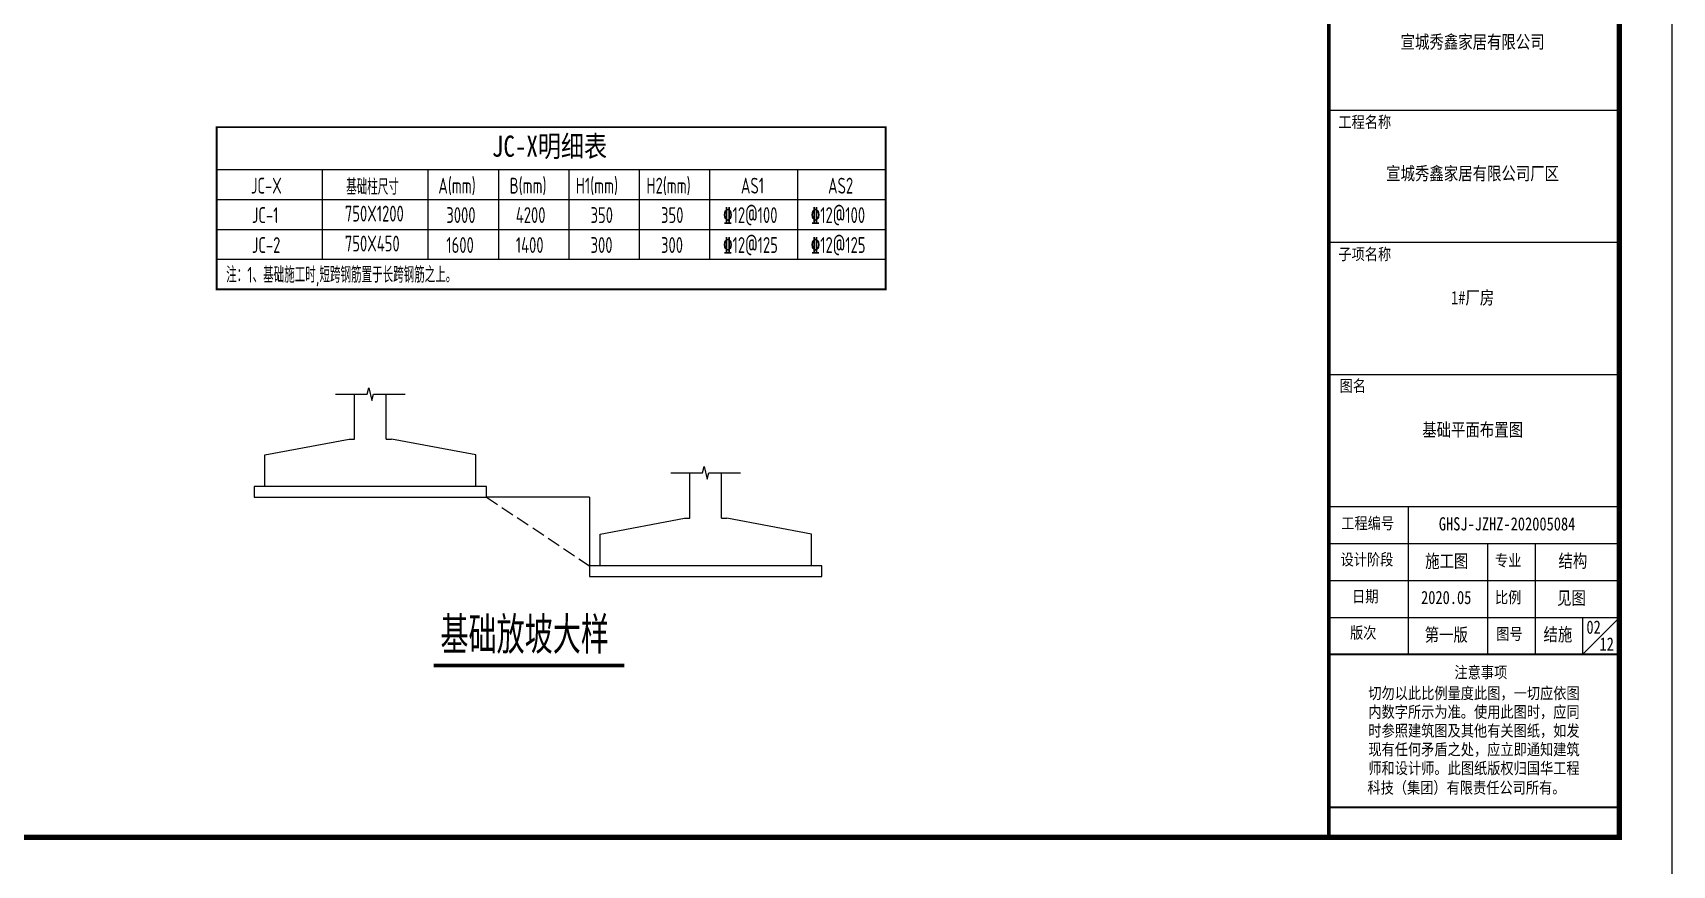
# Model space of a CAD drawing. Extents: x 9539573 to 9710259, y 1656270 to 2510207.
# Drawn here: x 9663697 to 9710259, y 2342907 to 2366538 of the extents above; entities that cross this region are included whole.
import ezdxf
from ezdxf.enums import TextEntityAlignment as Align

# ---------------------------------------------------------------- set-up
doc = ezdxf.new("R2010")
doc.units = 0
doc.header["$LTSCALE"] = 1000
doc.header["$MEASUREMENT"] = 0
doc.linetypes.add('DASH', pattern=[0.35, 0.25, -0.1])
doc.layers.get('0').update_dxf_attribs({"linetype": 'CONTINUOUS'})
for name, color, linetype in [('1505', 2, 'CONTINUOUS'), ('DIM_SYMB', 3, 'CONTINUOUS'), ('PP-PM-TK', 7, 'CONTINUOUS'), ('PUB_TEXT', 7, 'CONTINUOUS'), ('PUB_TITLE', 4, 'CONTINUOUS'), ('TEXT', 7, 'CONTINUOUS')]:
    doc.layers.add(name, color=color, linetype=linetype)
doc.styles.add('-宋体', font='')
doc.styles.add('_HZTXT', font='atssdeng.shx', dxfattribs={"width": 0.8, "bigfont": 'atssdchn.shx'})
doc.styles.add('TQ', font='txt.shx', dxfattribs={"width": 0.8, "bigfont": 'hztxt.shx'})
doc.styles.add('TSSD_REIN', font='atssdeng.shx', dxfattribs={"width": 0.7, "bigfont": 'atssdchn.shx'})
doc.styles.add('仿宋', font='', dxfattribs={"width": 0.8})
doc.styles.get('-宋体').set_extended_font_data('SimSun')
doc.styles.get('仿宋').set_extended_font_data('SimSun')

# ---------------------------------------------------------------- blocks, each defined once
blk = doc.blocks.new('A2 TK 2019')
at = {"layer": 'PP-PM-TK', "color": 4}
for p, q in [((7035935, 1988948), (7041435, 1988948)), ((7035935, 1986448), (7041435, 1986448)), ((7035935, 1983948), (7041435, 1983948)), ((7035935, 1981448), (7041435, 1981448)), ((7037435, 1981448), (7037435, 1978648)), ((7035935, 1980748), (7041435, 1980748)), ((7038935, 1980748), (7038935, 1978648)), ((7039840, 1980748), (7039840, 1978648)), ((7035935, 1980048), (7041435, 1980048)), ((7035935, 1979348), (7041435, 1979348)), ((7041435, 1979348), (7040735, 1978648)), ((7040735, 1979348), (7040735, 1978648))]:
    blk.add_line(p, q, dxfattribs=at)
at = {"layer": 'PP-PM-TK', "color": 4, "const_width": 70}
blk.add_lwpolyline([(7035935, 2015184), (7041435, 2015184), (7041435, 1975184), (7035935, 1975184)], close=True, dxfattribs=at)
at = {"layer": 'PP-PM-TK', "color": 4, "const_width": 40}
for points in [[(7035935, 1978648), (7041435, 1978648)], [(7035935, 1975756), (7041435, 1975756)]]:
    blk.add_lwpolyline(points, dxfattribs=at)
at = {"layer": 'PUB_TEXT', "color": 2, "style": 'TQ'}
for s, p in [('工程名称', (7036114, 1988590)), ('子项名称', (7036114, 1986089)), ('图名', (7036138, 1983596)), ('工程编号', (7036169, 1980997)), ('设计阶段', (7036156, 1980311)), ('专业', (7039080, 1980294)), ('日期', (7036374, 1979611)), ('比例', (7039080, 1979594)), ('版次', (7036335, 1978925)), ('图号', (7039103, 1978902)), ('注意事项', (7038312, 1978175)), ('切勿以此比例量度此图，一切应依图', (7036682, 1977780)), ('内数字所示为准。使用此图时，应同', (7036682, 1977426)), ('时参照建筑图及其他有关图纸，如发', (7036682, 1977071)), ('现有任何矛盾之处，应立即通知建筑', (7036682, 1976716)), ('师和设计师。此图纸版权归国华工程', (7036682, 1976361)), ('科技（集团）有限责任公司所有。', (7036664, 1975992))]:
    blk.add_text(s, height=250, dxfattribs=at).set_placement(p)
at = {"layer": 'PUB_TITLE', "color": 0, "style": '仿宋', "width": 0.8}
for s, p in [('宣城秀鑫家居有限公司', (7038656, 1990116)), ('宣城秀鑫家居有限公司厂区', (7038656, 1987626)), ('1#厂房', (7038656, 1985275))]:
    blk.add_text(s, height=250, dxfattribs=at).set_placement(p, align=Align.CENTER)
for s, p in [('GHSJ-JZHZ-202005084', (7038016, 1980994)), ('施工图', (7037757, 1980289)), ('结构', (7040282, 1980294)), ('2020.05', (7037680, 1979601)), ('见图', (7040256, 1979591)), ('第一版', (7037748, 1978895)), ('结施', (7039998, 1978901)), ('12', (7041059, 1978720))]:
    blk.add_text(s, height=250, dxfattribs=at).set_placement(p)
blk = doc.blocks.new('32GBG5H5H')
at = {"layer": '1505'}
for p, q in [((5527457, 2140994), (5527457, 2141842)), ((5528057, 2140994), (5528057, 2141842)), ((5525757, 2140694), (5527357, 2140994)), ((5527357, 2140994), (5527457, 2140994)), ((5528057, 2140994), (5528157, 2140994)), ((5529757, 2140694), (5528157, 2140994)), ((5525757, 2140094), (5525757, 2140694)), ((5529757, 2140094), (5529757, 2140694)), ((5533807, 2139495), (5533807, 2140357)), ((5534407, 2139495), (5534407, 2140357)), ((5531907, 2139894), (5529957, 2139894)), ((5531907, 2139894), (5531907, 2138595)), ((5532107, 2139195), (5533707, 2139495)), ((5533707, 2139495), (5533807, 2139495)), ((5534407, 2139495), (5534507, 2139495)), ((5536107, 2139195), (5534507, 2139495)), ((5532107, 2138595), (5532107, 2139195)), ((5536107, 2138595), (5536107, 2139195))]:
    blk.add_line(p, q, dxfattribs=at)
at = {"layer": '1505', "linetype": 'DASH'}
blk.add_line((5529957, 2139894), (5531907, 2138595), dxfattribs=at)
at = {"layer": '1505'}
for points in [[(5527097, 2141842), (5527697, 2141842), (5527727, 2141962), (5527787, 2141722), (5527817, 2141842), (5528417, 2141842)], [(5527097, 2141842), (5527697, 2141842), (5527727, 2141962), (5527787, 2141722), (5527817, 2141842), (5528417, 2141842)], [(5533447, 2140357), (5534047, 2140357), (5534077, 2140477), (5534137, 2140237), (5534167, 2140357), (5534767, 2140357)], [(5533447, 2140357), (5534047, 2140357), (5534077, 2140477), (5534137, 2140237), (5534167, 2140357), (5534767, 2140357)], [(5525557, 2139894), (5529957, 2139894), (5529957, 2140094), (5525557, 2140094), (5525557, 2139894)], [(5531907, 2138395), (5536307, 2138395), (5536307, 2138595), (5531907, 2138595), (5531907, 2138395)]]:
    blk.add_lwpolyline(points, dxfattribs=at)
at = {"layer": 'DIM_SYMB', "const_width": 70}
blk.add_lwpolyline([(5528956, 2136706), (5532563, 2136706)], dxfattribs=at)
at = {"layer": 'TEXT', "ltscale": 99, "style": '_HZTXT', "width": 0.8}
blk.add_text('基础放坡大样', height=700, dxfattribs=at).set_placement((5529083, 2136929))

msp = doc.modelspace()

# ---------------------------------------------------------------- linework, layer by layer
at = {"layer": 'PUB_TEXT', "color": 150}
for p, q in [((9668919.7, 2363857.4), (9668919.7, 2359257.4)), ((9668919.7, 2363857.4), (9687919.3, 2363857.4)), ((9687919.3, 2363857.4), (9687919.3, 2359257.4)), ((9668919.7, 2362657.4), (9687919.3, 2362657.4)), ((9671919.3, 2362657.4), (9671919.3, 2360107.4)), ((9674919.3, 2362657.4), (9674919.3, 2360107.4)), ((9676919.3, 2362657.4), (9676919.3, 2360107.4)), ((9678919.3, 2362657.4), (9678919.3, 2360107.4)), ((9680919.3, 2362657.4), (9680919.3, 2360107.4)), ((9682919.3, 2362657.4), (9682919.3, 2360107.4)), ((9685419.3, 2362657.4), (9685419.3, 2360107.4)), ((9668919.7, 2361807.4), (9687919.3, 2361807.4)), ((9668919.7, 2360957.4), (9687919.3, 2360957.4)), ((9668919.7, 2360107.4), (9687919.3, 2360107.4)), ((9668919.7, 2359257.4), (9687919.3, 2359257.4))]:
    msp.add_line(p, q, dxfattribs=at)
at = {"layer": 'PUB_TEXT', "color": 150, "const_width": 53}
msp.add_lwpolyline([(9668919.7, 2363857.4), (9687919.3, 2363857.4), (9687919.3, 2359257.4), (9668919.7, 2359257.4)], close=True, dxfattribs=at)
at = {"layer": 'PUB_TITLE'}
msp.add_lwpolyline([(9598809.4, 2342194.8), (9710259.4, 2342194.8), (9710259.4, 2405194.8), (9598809.4, 2405194.8)], close=True, dxfattribs=at)
at = {"layer": 'PUB_TITLE', "const_width": 150}
msp.add_lwpolyline([(9602559.4, 2343694.8), (9708759.4, 2343694.8), (9708759.4, 2403694.8), (9602559.4, 2403694.8)], close=True, dxfattribs=at)

# ---------------------------------------------------------------- block references
at = {"xscale": 1.5, "yscale": 1.5, "zscale": 1.5}
for name, p in [('A2 TK 2019', (-853393.4, -619080.9)), ('32GBG5H5H', (1381649, -856485.5))]:
    msp.add_blockref(name, p, dxfattribs=at)

# ---------------------------------------------------------------- texts
at = {"layer": 'PUB_TEXT', "color": 150}
for s, height, style, width, p in [('JC-X明细表', 600, '-宋体', 0.8, (9676736.2, 2363018.5)), ('JC-X', 450, 'TSSD_REIN', 0.7, (9669893.8, 2361973.3)), ('基础柱尺寸', 450, 'TSSD_REIN', 0.7, (9672597.2, 2361939.9)), ('A(mm)', 450, 'TSSD_REIN', 0.7, (9675215, 2361973.3)), ('B(mm)', 450, 'TSSD_REIN', 0.7, (9677240.4, 2361973.3)), ('H1(mm)', 450, 'TSSD_REIN', 0.7, (9679118.5, 2361973.3)), ('H2(mm)', 450, 'TSSD_REIN', 0.7, (9681125.3, 2361973.3)), ('AS1', 450, 'TSSD_REIN', 0.7, (9683808.7, 2361973.3)), ('AS2', 450, 'TSSD_REIN', 0.7, (9686284.3, 2361973.3)), ('%%13212@100', 450, 'TSSD_REIN', 0.7, (9683302.6, 2361137.7)), ('%%13212@100', 450, 'TSSD_REIN', 0.7, (9685791.5, 2361137.7)), ('JC-1', 450, 'TSSD_REIN', 0.7, (9669921.1, 2361137.7)), ('750X1200', 450, 'TSSD_REIN', 0.7, (9672560.7, 2361180)), ('3000', 450, 'TSSD_REIN', 0.7, (9675442.8, 2361137.7)), ('4200', 450, 'TSSD_REIN', 0.7, (9677415.6, 2361137.7)), ('350', 450, 'TSSD_REIN', 0.7, (9679539.1, 2361137.7)), ('350', 450, 'TSSD_REIN', 0.7, (9681540.3, 2361137.7)), ('JC-2', 450, 'TSSD_REIN', 0.7, (9669921.1, 2360287.7)), ('750X450', 450, 'TSSD_REIN', 0.7, (9672560.7, 2360330)), ('1600', 450, 'TSSD_REIN', 0.7, (9675442.8, 2360287.7)), ('1400', 450, 'TSSD_REIN', 0.7, (9677415.6, 2360287.7)), ('300', 450, 'TSSD_REIN', 0.7, (9679539.1, 2360287.7)), ('300', 450, 'TSSD_REIN', 0.7, (9681540.3, 2360287.7)), ('%%13212@125', 450, 'TSSD_REIN', 0.7, (9683302.6, 2360287.7)), ('%%13212@125', 450, 'TSSD_REIN', 0.7, (9685791.5, 2360287.7)), ('注：1、基础施工时,短跨钢筋置于长跨钢筋之上。', 450, 'TSSD_REIN', 0.7, (9669190.4, 2359443.2))]:
    msp.add_text(s, height=height, dxfattribs=dict(at, style=style, width=width)).set_placement(p)
at = {"layer": 'PUB_TITLE', "color": 6, "style": '仿宋', "width": 0.8}
msp.add_text('基础平面布置图', height=375, dxfattribs=at).set_placement((9704590.6, 2355082), align=Align.CENTER)
msp.add_text('02', height=375, dxfattribs=at).set_placement((9707823, 2349478.9))

doc.saveas('drawing.dxf')
